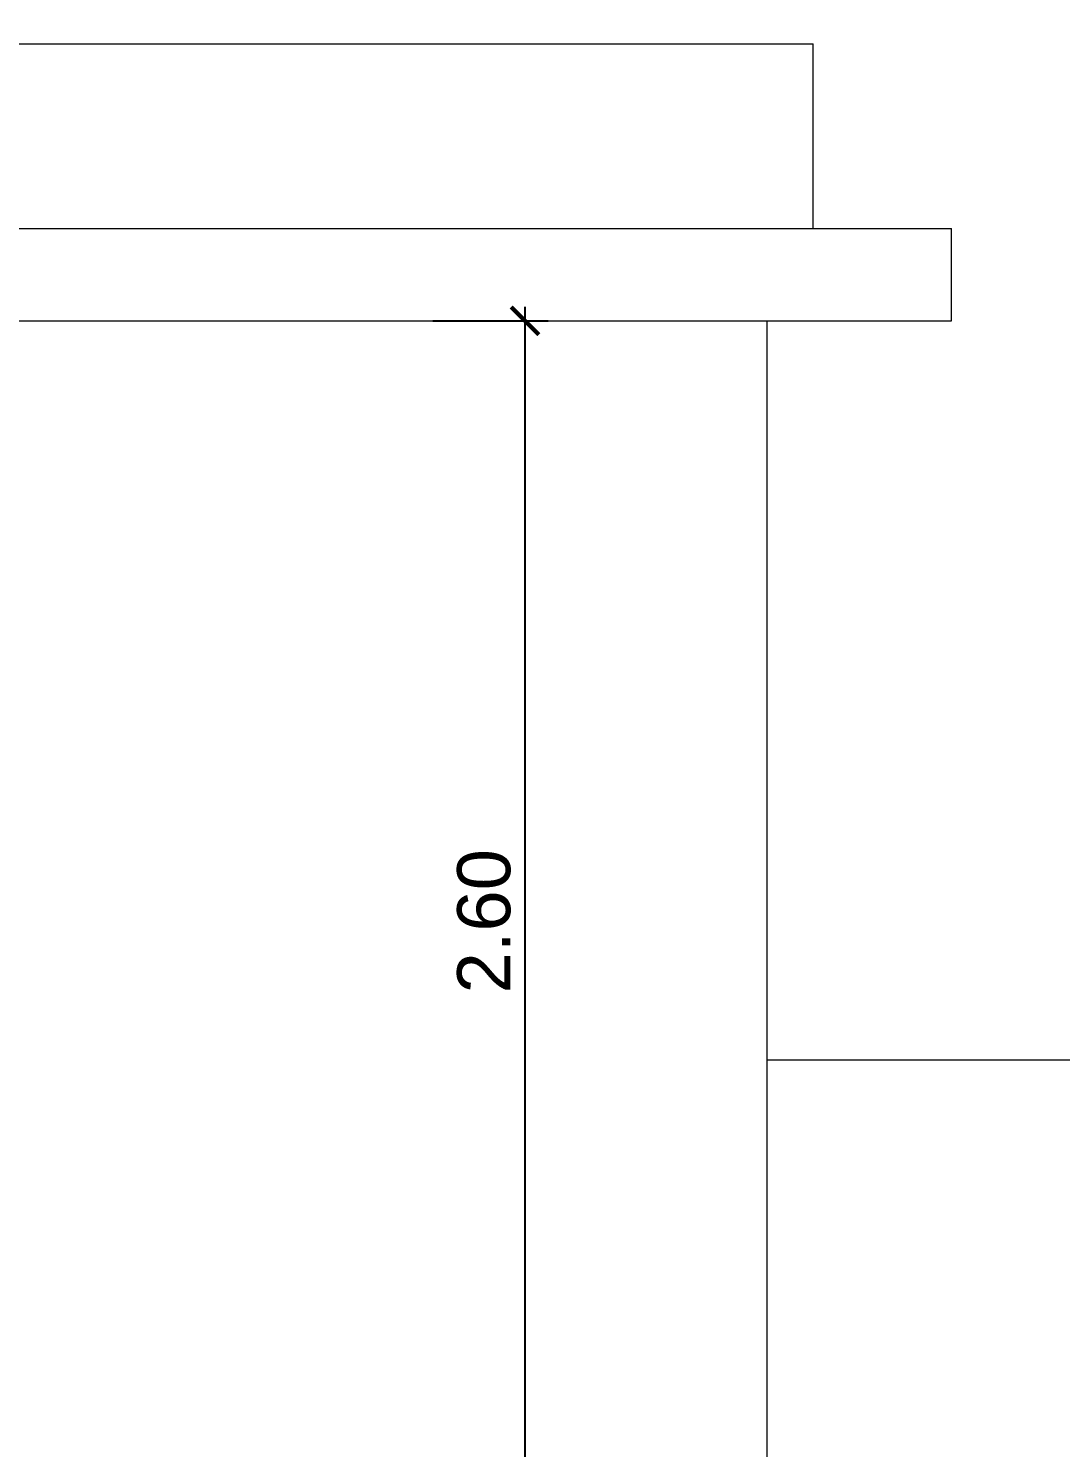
# Model space of a CAD drawing. Header units: feet. Extents: x -417 to 46, y -646 to -218.
# Drawn here: x -82.982 to -80.746, y -601.095 to -598.022 of the extents above; entities that cross this region are included whole.
import ezdxf

# ---------------------------------------------------------------- set-up
doc = ezdxf.new("R2010")
doc.units = ezdxf.units.FT
doc.header["$MEASUREMENT"] = 0
doc.layers.add('DIM', color=10, linetype='Continuous')
for name, color, linetype, lineweight in [('DIM-COTAS', 1, 'Continuous', 5), ('MB', 2, 'Continuous', 20), ('PUERTA', 8, 'Continuous', 9)]:
    doc.layers.add(name, color=color, linetype=linetype, lineweight=lineweight)
doc.styles.get("Standard").update_dxf_attribs({"font": 'arial.ttf', "height": 0.115})
doc.dimstyles.new('KEILY', dxfattribs={"dimtxt": 0.115, "dimasz": 0.06, "dimexe": 0.05, "dimexo": 0.2, "dimgap": 0.03, "dimtad": 1, "dimzin": 1, "dimdsep": 46, "dimtxsty": 'Standard', "dimblk": 'ARCHTICK', "dimcen": 2.5, "dimdle": 0.03, "dimclrd": 256, "dimclre": 256, "dimclrt": 7, "dimadec": 0, "dimazin": 0, "dimtfac": 1, "dimtmove": 2, "dimatfit": 3, "dimfxl": 0.2, "dimfxlon": 1, "dimtolj": 1, "dimtzin": 1, "dimarcsym": 0})

# ---------------------------------------------------------------- blocks, each defined once
blk = doc.blocks.new('_ArchTick')
at = {"layer": 'DIM-COTAS', "color": 0, "const_width": 0.15}
blk.add_lwpolyline([(-0.5, -0.5), (0.5, 0.5)], dxfattribs=at)
blk = doc.blocks.new('*D2892')
at = {"layer": 'Defpoints', "color": 0, "transparency": 16777216}
for p in [(-82.3135, -598.6551), (-81.9059, -598.6551), (-81.9668, -601.2551)]:
    blk.add_point(p, dxfattribs=at)
at = {"layer": 'DIM', "lineweight": -2, "transparency": 16777216}
for p, q in [((-81.9059, -601.2851), (-81.9059, -598.6251)), ((-82.1059, -598.6551), (-81.8559, -598.6551)), ((-81.9059, -601.2551), (-81.8559, -601.2551))]:
    blk.add_line(p, q, dxfattribs=at)
at = {"layer": 'DIM', "lineweight": -2, "transparency": 16777216, "xscale": 0.06, "yscale": 0.06, "zscale": 0.06}
for p, rotation in [((-81.9059, -598.6551), 90), ((-81.9059, -601.2551), 270)]:
    blk.add_blockref('_ArchTick', p, dxfattribs=dict(at, rotation=rotation))
at = {"layer": 'DIM', "color": 7, "transparency": 16777216, "insert": (-81.9946, -599.9551), "char_height": 0.115, "attachment_point": 5, "rotation": 90}
blk.add_mtext('\\A1;2.60', dxfattribs=at)
blk = doc.blocks.new('*D2901')
at = {"layer": 'Defpoints', "color": 0, "transparency": 16777216}
for p in [(-80.9819, -598.6551), (-71.0684, -598.6551), (-71.9819, -600.2551)]:
    blk.add_point(p, dxfattribs=at)
at = {"layer": 'DIM', "lineweight": -2, "transparency": 16777216}
for p, q in [((-71.0684, -600.2851), (-71.0684, -598.6251)), ((-71.2684, -598.6551), (-71.0184, -598.6551)), ((-71.2684, -600.2551), (-71.0184, -600.2551))]:
    blk.add_line(p, q, dxfattribs=at)
at = {"layer": 'DIM', "lineweight": -2, "transparency": 16777216, "xscale": 0.06, "yscale": 0.06, "zscale": 0.06}
for p, rotation in [((-71.0684, -598.6551), 90), ((-71.0684, -600.2551), 270)]:
    blk.add_blockref('_ArchTick', p, dxfattribs=dict(at, rotation=rotation))
at = {"layer": 'DIM', "color": 7, "transparency": 16777216, "insert": (-71.1571, -599.4551), "char_height": 0.115, "attachment_point": 5, "rotation": 90}
blk.add_mtext('\\A1;1.60', dxfattribs=at)
blk = doc.blocks.new('*D2902')
at = {"layer": 'Defpoints', "color": 0, "transparency": 16777216}
for p in [(-80.9819, -598.4551), (-71.0684, -598.4551), (-80.9819, -598.6551)]:
    blk.add_point(p, dxfattribs=at)
at = {"layer": 'DIM', "lineweight": -2, "transparency": 16777216}
for p, q in [((-71.2684, -598.4551), (-71.0184, -598.4551)), ((-71.0684, -598.6851), (-71.0684, -598.4251)), ((-71.2684, -598.6551), (-71.0184, -598.6551))]:
    blk.add_line(p, q, dxfattribs=at)
at = {"layer": 'DIM', "lineweight": -2, "transparency": 16777216, "xscale": 0.06, "yscale": 0.06, "zscale": 0.06}
for p, rotation in [((-71.0684, -598.4551), 90), ((-71.0684, -598.6551), 270)]:
    blk.add_blockref('_ArchTick', p, dxfattribs=dict(at, rotation=rotation))
at = {"layer": 'DIM', "color": 7, "transparency": 16777216, "insert": (-70.7973, -598.5551), "char_height": 0.115, "attachment_point": 5, "rotation": 90}
blk.add_mtext('\\A1;0.20', dxfattribs=at)
blk = doc.blocks.new('*D2903')
at = {"layer": 'Defpoints', "color": 0, "transparency": 16777216}
for p in [(-81.2819, -598.0551), (-71.0684, -598.0551), (-80.9819, -598.4551)]:
    blk.add_point(p, dxfattribs=at)
at = {"layer": 'DIM', "lineweight": -2, "transparency": 16777216}
for p, q in [((-71.0684, -598.4851), (-71.0684, -598.0251)), ((-71.2684, -598.0551), (-71.0184, -598.0551)), ((-71.2684, -598.4551), (-71.0184, -598.4551))]:
    blk.add_line(p, q, dxfattribs=at)
at = {"layer": 'DIM', "lineweight": -2, "transparency": 16777216, "xscale": 0.06, "yscale": 0.06, "zscale": 0.06}
for p, rotation in [((-71.0684, -598.0551), 90), ((-71.0684, -598.4551), 270)]:
    blk.add_blockref('_ArchTick', p, dxfattribs=dict(at, rotation=rotation))
at = {"layer": 'DIM', "color": 7, "transparency": 16777216, "insert": (-71.1571, -598.2551), "char_height": 0.115, "attachment_point": 5, "rotation": 90}
blk.add_mtext('\\A1;0.40', dxfattribs=at)

msp = doc.modelspace()

# ---------------------------------------------------------------- linework, layer by layer
at = {"layer": 'MB'}
for p, q in [((-84.4819, -598.0551), (-81.2819, -598.0551)), ((-81.2819, -598.4551), (-81.2819, -598.0551)), ((-84.7819, -598.4551), (-80.9819, -598.4551)), ((-80.9819, -598.6551), (-80.9819, -598.4551)), ((-84.7819, -598.6551), (-80.9819, -598.6551)), ((-81.3819, -598.6551), (-81.3819, -601.3251))]:
    msp.add_line(p, q, dxfattribs=at)
at = {"layer": 'PUERTA', "color": 7}
msp.add_line((-81.3819, -600.2551), (-72.1819, -600.2551), dxfattribs=at)

# ---------------------------------------------------------------- dimensions: what is measured, and where the dimension line sits
at = {"layer": 'DIM'}
for base, p1, p2, picture, middle in [((-71.0684, -598.0551), (-80.9819, -598.4551), (-81.2819, -598.0551), '*D2903', (-71.1571, -598.2551)), ((-71.0684, -598.4551), (-80.9819, -598.6551), (-80.9819, -598.4551), '*D2902', (-70.7973, -598.5551)), ((-81.9059, -598.6551), (-81.9668, -601.2551), (-82.3135, -598.6551), '*D2892', (-81.9946, -599.9551)), ((-71.0684, -598.6551), (-71.9819, -600.2551), (-80.9819, -598.6551), '*D2901', (-71.1571, -599.4551))]:
    dim = msp.add_linear_dim(base=base, p1=p1, p2=p2, angle=90, dimstyle='KEILY', dxfattribs=at)
    dim.commit()
    dim.dimension.update_dxf_attribs({"geometry": picture, "text_midpoint": middle})

doc.saveas('drawing.dxf')
